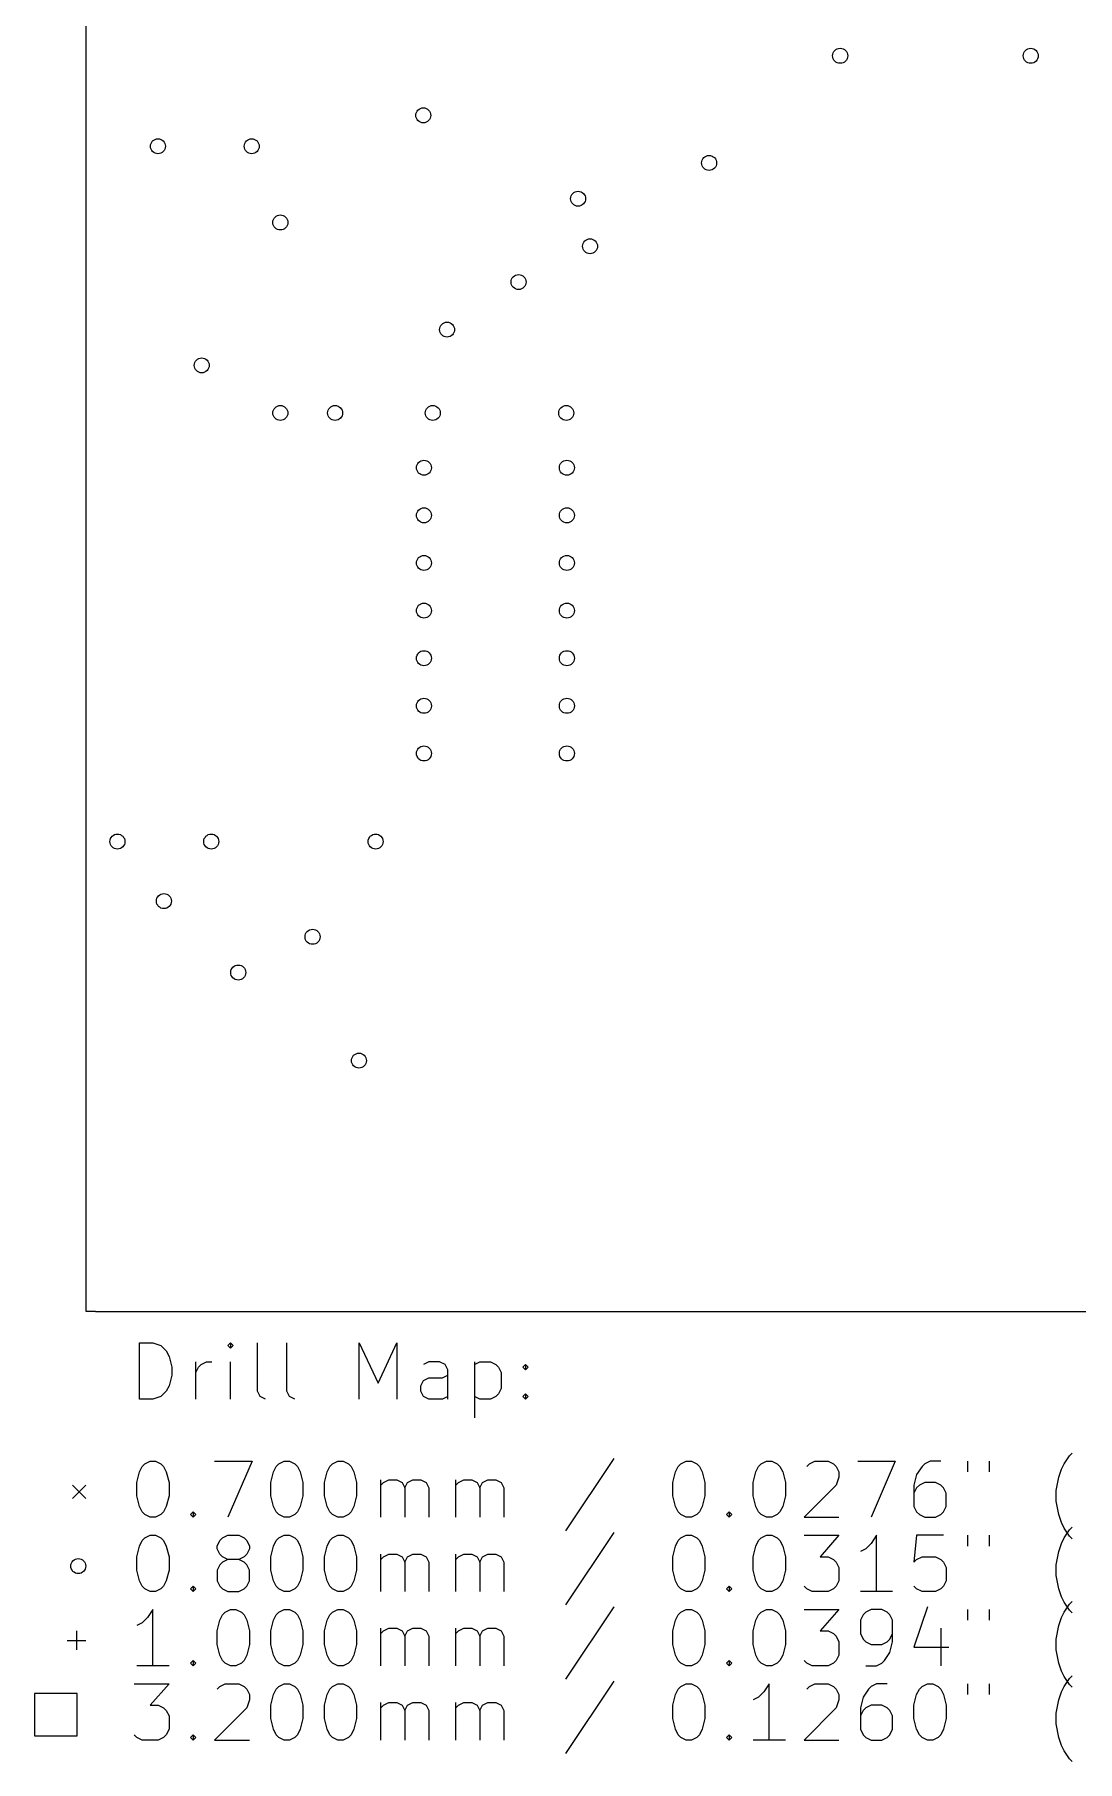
# Model space of a CAD drawing. Extents: x 0.66 to 9.43, y -8.03 to -0.79.
# Drawn here: x 0.659 to 2.848, y -8.032 to -4.405 of the extents above; entities that cross this region are included whole.
import ezdxf

# ---------------------------------------------------------------- set-up
doc = ezdxf.new("R2010")
doc.units = 0
doc.header["$MEASUREMENT"] = 0
doc.layers.add('BLACK', color=7, linetype='CONTINUOUS')

msp = doc.modelspace()

# ---------------------------------------------------------------- linework, layer by layer
at = {"layer": 'BLACK', "linetype": 'CONTINUOUS'}
for p, q in [((0.767717, -7.08661), (0.767717, -0.787402)), ((0.787402, -7.08661), (0.767717, -7.08661)), ((0.787402, -7.08661), (3.4252, -7.08661)), ((0.879499, -7.27095), (0.879499, -7.15284)), ((0.879499, -7.15284), (0.907621, -7.15284)), ((0.907621, -7.15284), (0.924494, -7.15846)), ((0.924494, -7.15846), (0.935742, -7.16971)), ((0.935742, -7.16971), (0.941367, -7.18096)), ((1.07073, -7.15284), (1.0651, -7.15846)), ((1.0651, -7.15846), (1.07073, -7.16409)), ((1.07635, -7.15846), (1.07073, -7.15284)), ((1.07073, -7.15284), (1.07073, -7.16409)), ((1.07073, -7.16409), (1.07635, -7.15846)), ((1.12697, -7.25408), (1.12697, -7.15284)), ((1.18884, -7.25408), (1.18884, -7.15284)), ((1.34069, -7.27095), (1.34069, -7.15284)), ((1.34069, -7.15284), (1.38006, -7.2372)), ((1.38006, -7.2372), (1.41943, -7.15284)), ((1.41943, -7.15284), (1.41943, -7.27095)), ((0.941367, -7.18096), (0.946991, -7.20346)), ((0.946991, -7.20346), (0.946991, -7.22033)), ((0.99761, -7.27095), (0.99761, -7.19221)), ((0.99761, -7.21471), (1.00323, -7.20346)), ((1.00323, -7.20346), (1.00886, -7.19783)), ((1.00886, -7.19783), (1.02011, -7.19221)), ((1.02011, -7.19221), (1.03136, -7.19221)), ((1.07073, -7.27095), (1.07073, -7.19221)), ((1.48692, -7.19221), (1.47567, -7.19783)), ((1.50942, -7.19221), (1.48692, -7.19221)), ((1.52067, -7.19783), (1.50942, -7.19221)), ((1.52629, -7.20908), (1.52067, -7.19783)), ((1.52629, -7.27095), (1.52629, -7.20908)), ((1.58254, -7.19221), (1.58254, -7.31032)), ((1.58254, -7.19783), (1.59379, -7.19221)), ((1.59379, -7.19221), (1.61628, -7.19221)), ((1.61628, -7.19221), (1.62753, -7.19783)), ((1.62753, -7.19783), (1.63316, -7.20346)), ((1.63316, -7.20346), (1.63878, -7.21471)), ((1.63878, -7.21471), (1.63878, -7.24845)), ((1.68377, -7.20346), (1.6894, -7.19783)), ((1.6894, -7.20908), (1.68377, -7.20346)), ((1.6894, -7.19783), (1.69502, -7.20346)), ((1.6894, -7.19783), (1.6894, -7.20908)), ((1.69502, -7.20346), (1.6894, -7.20908)), ((0.941367, -7.24283), (0.935742, -7.25408)), ((0.946991, -7.22033), (0.941367, -7.24283)), ((1.47005, -7.24283), (1.47567, -7.23158)), ((1.47005, -7.25408), (1.47005, -7.24283)), ((1.47567, -7.23158), (1.48692, -7.22596)), ((1.48692, -7.22596), (1.51504, -7.22596)), ((1.51504, -7.22596), (1.52629, -7.22033)), ((1.63878, -7.24845), (1.63316, -7.2597)), ((0.907621, -7.27095), (0.879499, -7.27095)), ((0.924494, -7.26533), (0.907621, -7.27095)), ((0.935742, -7.25408), (0.924494, -7.26533)), ((1.13259, -7.26533), (1.12697, -7.25408)), ((1.14384, -7.27095), (1.13259, -7.26533)), ((1.19446, -7.26533), (1.18884, -7.25408)), ((1.20571, -7.27095), (1.19446, -7.26533)), ((1.47567, -7.26533), (1.47005, -7.25408)), ((1.48692, -7.27095), (1.47567, -7.26533)), ((1.51504, -7.27095), (1.48692, -7.27095)), ((1.52629, -7.26533), (1.51504, -7.27095)), ((1.59379, -7.27095), (1.58254, -7.26533)), ((1.61628, -7.27095), (1.59379, -7.27095)), ((1.62753, -7.26533), (1.61628, -7.27095)), ((1.63316, -7.2597), (1.62753, -7.26533)), ((1.68377, -7.26533), (1.6894, -7.2597)), ((1.6894, -7.27095), (1.68377, -7.26533)), ((1.6894, -7.2597), (1.69502, -7.26533)), ((1.6894, -7.2597), (1.6894, -7.27095)), ((1.69502, -7.26533), (1.6894, -7.27095)), ((1.875, -7.39525), (1.77376, -7.5471)), ((2.81988, -7.4065), (2.83113, -7.38962)), ((2.83113, -7.38962), (2.83675, -7.384)), ((0.873875, -7.44587), (0.879499, -7.42337)), ((0.879499, -7.42337), (0.885124, -7.41212)), ((0.885124, -7.41212), (0.890748, -7.4065)), ((0.890748, -7.4065), (0.901997, -7.40087)), ((0.901997, -7.40087), (0.913245, -7.40087)), ((0.913245, -7.40087), (0.924494, -7.4065)), ((0.924494, -7.4065), (0.930118, -7.41212)), ((0.930118, -7.41212), (0.935742, -7.42337)), ((0.935742, -7.42337), (0.941367, -7.44587)), ((1.03698, -7.40087), (1.11572, -7.40087)), ((1.11572, -7.40087), (1.0651, -7.51898)), ((1.15509, -7.44587), (1.16071, -7.42337)), ((1.16071, -7.42337), (1.16634, -7.41212)), ((1.16634, -7.41212), (1.17196, -7.4065)), ((1.17196, -7.4065), (1.18321, -7.40087)), ((1.18321, -7.40087), (1.19446, -7.40087)), ((1.19446, -7.40087), (1.20571, -7.4065)), ((1.20571, -7.4065), (1.21133, -7.41212)), ((1.21133, -7.41212), (1.21696, -7.42337)), ((1.21696, -7.42337), (1.22258, -7.44587)), ((1.26758, -7.44587), (1.2732, -7.42337)), ((1.2732, -7.42337), (1.27882, -7.41212)), ((1.27882, -7.41212), (1.28445, -7.4065)), ((1.28445, -7.4065), (1.2957, -7.40087)), ((1.2957, -7.40087), (1.30695, -7.40087)), ((1.30695, -7.40087), (1.31819, -7.4065)), ((1.31819, -7.4065), (1.32382, -7.41212)), ((1.32382, -7.41212), (1.32944, -7.42337)), ((1.32944, -7.42337), (1.33507, -7.44587)), ((1.99873, -7.44587), (2.00436, -7.42337)), ((2.00436, -7.42337), (2.00998, -7.41212)), ((2.00998, -7.41212), (2.01561, -7.4065)), ((2.01561, -7.4065), (2.02686, -7.40087)), ((2.02686, -7.40087), (2.0381, -7.40087)), ((2.0381, -7.40087), (2.04935, -7.4065)), ((2.04935, -7.4065), (2.05498, -7.41212)), ((2.05498, -7.41212), (2.0606, -7.42337)), ((2.0606, -7.42337), (2.06623, -7.44587)), ((2.16746, -7.44587), (2.17309, -7.42337)), ((2.17309, -7.42337), (2.17871, -7.41212)), ((2.17871, -7.41212), (2.18434, -7.4065)), ((2.18434, -7.4065), (2.19558, -7.40087)), ((2.19558, -7.40087), (2.20683, -7.40087)), ((2.20683, -7.40087), (2.21808, -7.4065)), ((2.21808, -7.4065), (2.22371, -7.41212)), ((2.22371, -7.41212), (2.22933, -7.42337)), ((2.22933, -7.42337), (2.23495, -7.44587)), ((2.27995, -7.41212), (2.28557, -7.4065)), ((2.28557, -7.4065), (2.29682, -7.40087)), ((2.29682, -7.40087), (2.32494, -7.40087)), ((2.32494, -7.40087), (2.33619, -7.4065)), ((2.33619, -7.4065), (2.34182, -7.41212)), ((2.34182, -7.41212), (2.34744, -7.42337)), ((2.34744, -7.42337), (2.34744, -7.43462)), ((2.38681, -7.40087), (2.46555, -7.40087)), ((2.46555, -7.40087), (2.41493, -7.51898)), ((2.51055, -7.42899), (2.50492, -7.45149)), ((2.52179, -7.41212), (2.51055, -7.42899)), ((2.52742, -7.4065), (2.52179, -7.41212)), ((2.53867, -7.40087), (2.52742, -7.4065)), ((2.56116, -7.40087), (2.53867, -7.40087)), ((2.61741, -7.40087), (2.61741, -7.42337)), ((2.6624, -7.40087), (2.6624, -7.42337)), ((2.80863, -7.43462), (2.81426, -7.41774)), ((2.81426, -7.41774), (2.81988, -7.4065)), ((0.739173, -7.45177), (0.766732, -7.47933)), ((0.766732, -7.45177), (0.739173, -7.47933)), ((0.873875, -7.47399), (0.873875, -7.44587)), ((0.941367, -7.44587), (0.941367, -7.47399)), ((1.15509, -7.47399), (1.15509, -7.44587)), ((1.22258, -7.44587), (1.22258, -7.47399)), ((1.26758, -7.47399), (1.26758, -7.44587)), ((1.33507, -7.44587), (1.33507, -7.47399)), ((1.38569, -7.51898), (1.38569, -7.44024)), ((1.38569, -7.45149), (1.39131, -7.44587)), ((1.39131, -7.44587), (1.40256, -7.44024)), ((1.40256, -7.44024), (1.41943, -7.44024)), ((1.41943, -7.44024), (1.43068, -7.44587)), ((1.43068, -7.44587), (1.4363, -7.45711)), ((1.4363, -7.45711), (1.44193, -7.44587)), ((1.4363, -7.45711), (1.4363, -7.51898)), ((1.44193, -7.44587), (1.45318, -7.44024)), ((1.45318, -7.44024), (1.47005, -7.44024)), ((1.47005, -7.44024), (1.4813, -7.44587)), ((1.4813, -7.44587), (1.48692, -7.45711)), ((1.48692, -7.45711), (1.48692, -7.51898)), ((1.54317, -7.51898), (1.54317, -7.44024)), ((1.54317, -7.45149), (1.54879, -7.44587)), ((1.54879, -7.44587), (1.56004, -7.44024)), ((1.56004, -7.44024), (1.57691, -7.44024)), ((1.57691, -7.44024), (1.58816, -7.44587)), ((1.58816, -7.44587), (1.59379, -7.45711)), ((1.59379, -7.45711), (1.59941, -7.44587)), ((1.59379, -7.45711), (1.59379, -7.51898)), ((1.59941, -7.44587), (1.61066, -7.44024)), ((1.61066, -7.44024), (1.62753, -7.44024)), ((1.62753, -7.44024), (1.63878, -7.44587)), ((1.63878, -7.44587), (1.6444, -7.45711)), ((1.6444, -7.45711), (1.6444, -7.51898)), ((1.99873, -7.47399), (1.99873, -7.44587)), ((2.06623, -7.44587), (2.06623, -7.47399)), ((2.16746, -7.47399), (2.16746, -7.44587)), ((2.23495, -7.44587), (2.23495, -7.47399)), ((2.34182, -7.45149), (2.27433, -7.51898)), ((2.34744, -7.43462), (2.34182, -7.45149)), ((2.50492, -7.45149), (2.50492, -7.49648)), ((2.51055, -7.45711), (2.50492, -7.46836)), ((2.51617, -7.45149), (2.51055, -7.45711)), ((2.52742, -7.44587), (2.51617, -7.45149)), ((2.54992, -7.44587), (2.52742, -7.44587)), ((2.56116, -7.45149), (2.54992, -7.44587)), ((2.56679, -7.45711), (2.56116, -7.45149)), ((2.57241, -7.46836), (2.56679, -7.45711)), ((2.57241, -7.49648), (2.57241, -7.46836)), ((2.80301, -7.46274), (2.80863, -7.43462)), ((2.80301, -7.48524), (2.80301, -7.46274)), ((0.879499, -7.49648), (0.873875, -7.47399)), ((0.885124, -7.50773), (0.879499, -7.49648)), ((0.935742, -7.49648), (0.930118, -7.50773)), ((0.941367, -7.47399), (0.935742, -7.49648)), ((1.16071, -7.49648), (1.15509, -7.47399)), ((1.16634, -7.50773), (1.16071, -7.49648)), ((1.21696, -7.49648), (1.21133, -7.50773)), ((1.22258, -7.47399), (1.21696, -7.49648)), ((1.2732, -7.49648), (1.26758, -7.47399)), ((1.27882, -7.50773), (1.2732, -7.49648)), ((1.32944, -7.49648), (1.32382, -7.50773)), ((1.33507, -7.47399), (1.32944, -7.49648)), ((2.00436, -7.49648), (1.99873, -7.47399)), ((2.00998, -7.50773), (2.00436, -7.49648)), ((2.0606, -7.49648), (2.05498, -7.50773)), ((2.06623, -7.47399), (2.0606, -7.49648)), ((2.17309, -7.49648), (2.16746, -7.47399)), ((2.17871, -7.50773), (2.17309, -7.49648)), ((2.22933, -7.49648), (2.22371, -7.50773)), ((2.23495, -7.47399), (2.22933, -7.49648)), ((2.50492, -7.49648), (2.51055, -7.50773)), ((2.56679, -7.50773), (2.57241, -7.49648)), ((2.80863, -7.51336), (2.80301, -7.48524)), ((0.890748, -7.51336), (0.885124, -7.50773)), ((0.901997, -7.51898), (0.890748, -7.51336)), ((0.913245, -7.51898), (0.901997, -7.51898)), ((0.924494, -7.51336), (0.913245, -7.51898)), ((0.930118, -7.50773), (0.924494, -7.51336)), ((0.986361, -7.51336), (0.991985, -7.50773)), ((0.991985, -7.51898), (0.986361, -7.51336)), ((0.991985, -7.50773), (0.99761, -7.51336)), ((0.991985, -7.50773), (0.991985, -7.51898)), ((0.99761, -7.51336), (0.991985, -7.51898)), ((1.17196, -7.51336), (1.16634, -7.50773)), ((1.18321, -7.51898), (1.17196, -7.51336)), ((1.19446, -7.51898), (1.18321, -7.51898)), ((1.20571, -7.51336), (1.19446, -7.51898)), ((1.21133, -7.50773), (1.20571, -7.51336)), ((1.28445, -7.51336), (1.27882, -7.50773)), ((1.2957, -7.51898), (1.28445, -7.51336)), ((1.30695, -7.51898), (1.2957, -7.51898)), ((1.31819, -7.51336), (1.30695, -7.51898)), ((1.32382, -7.50773), (1.31819, -7.51336)), ((2.01561, -7.51336), (2.00998, -7.50773)), ((2.02686, -7.51898), (2.01561, -7.51336)), ((2.0381, -7.51898), (2.02686, -7.51898)), ((2.04935, -7.51336), (2.0381, -7.51898)), ((2.05498, -7.50773), (2.04935, -7.51336)), ((2.11122, -7.51336), (2.11684, -7.50773)), ((2.11684, -7.51898), (2.11122, -7.51336)), ((2.11684, -7.50773), (2.12247, -7.51336)), ((2.11684, -7.50773), (2.11684, -7.51898)), ((2.12247, -7.51336), (2.11684, -7.51898)), ((2.18434, -7.51336), (2.17871, -7.50773)), ((2.19558, -7.51898), (2.18434, -7.51336)), ((2.20683, -7.51898), (2.19558, -7.51898)), ((2.21808, -7.51336), (2.20683, -7.51898)), ((2.22371, -7.50773), (2.21808, -7.51336)), ((2.27433, -7.51898), (2.34744, -7.51898)), ((2.51055, -7.50773), (2.51617, -7.51336)), ((2.51617, -7.51336), (2.52742, -7.51898)), ((2.52742, -7.51898), (2.54992, -7.51898)), ((2.54992, -7.51898), (2.56116, -7.51336)), ((2.56116, -7.51336), (2.56679, -7.50773)), ((2.81426, -7.53023), (2.80863, -7.51336)), ((2.81988, -7.54148), (2.81426, -7.53023)), ((2.83113, -7.55835), (2.81988, -7.54148)), ((2.83113, -7.54553), (2.83675, -7.5399)), ((0.879499, -7.57927), (0.885124, -7.56803)), ((0.885124, -7.56803), (0.890748, -7.5624)), ((0.890748, -7.5624), (0.901997, -7.55678)), ((0.901997, -7.55678), (0.913245, -7.55678)), ((0.913245, -7.55678), (0.924494, -7.5624)), ((0.924494, -7.5624), (0.930118, -7.56803)), ((0.930118, -7.56803), (0.935742, -7.57927)), ((1.0426, -7.57927), (1.04823, -7.56803)), ((1.04823, -7.56803), (1.05385, -7.5624)), ((1.05385, -7.5624), (1.0651, -7.55678)), ((1.0651, -7.55678), (1.0876, -7.55678)), ((1.0876, -7.55678), (1.09885, -7.5624)), ((1.09885, -7.5624), (1.10447, -7.56803)), ((1.10447, -7.56803), (1.1101, -7.57927)), ((1.16071, -7.57927), (1.16634, -7.56803)), ((1.16634, -7.56803), (1.17196, -7.5624)), ((1.17196, -7.5624), (1.18321, -7.55678)), ((1.18321, -7.55678), (1.19446, -7.55678)), ((1.19446, -7.55678), (1.20571, -7.5624)), ((1.20571, -7.5624), (1.21133, -7.56803)), ((1.21133, -7.56803), (1.21696, -7.57927)), ((1.2732, -7.57927), (1.27882, -7.56803)), ((1.27882, -7.56803), (1.28445, -7.5624)), ((1.28445, -7.5624), (1.2957, -7.55678)), ((1.2957, -7.55678), (1.30695, -7.55678)), ((1.30695, -7.55678), (1.31819, -7.5624)), ((1.31819, -7.5624), (1.32382, -7.56803)), ((1.32382, -7.56803), (1.32944, -7.57927)), ((1.875, -7.55115), (1.77376, -7.70301)), ((2.00436, -7.57927), (2.00998, -7.56803)), ((2.00998, -7.56803), (2.01561, -7.5624)), ((2.01561, -7.5624), (2.02686, -7.55678)), ((2.02686, -7.55678), (2.0381, -7.55678)), ((2.0381, -7.55678), (2.04935, -7.5624)), ((2.04935, -7.5624), (2.05498, -7.56803)), ((2.05498, -7.56803), (2.0606, -7.57927)), ((2.17309, -7.57927), (2.17871, -7.56803)), ((2.17871, -7.56803), (2.18434, -7.5624)), ((2.18434, -7.5624), (2.19558, -7.55678)), ((2.19558, -7.55678), (2.20683, -7.55678)), ((2.20683, -7.55678), (2.21808, -7.5624)), ((2.21808, -7.5624), (2.22371, -7.56803)), ((2.22371, -7.56803), (2.22933, -7.57927)), ((2.27433, -7.55678), (2.34744, -7.55678)), ((2.34744, -7.55678), (2.30807, -7.60177)), ((2.41493, -7.57365), (2.40368, -7.5849)), ((2.42618, -7.55678), (2.41493, -7.57365)), ((2.42618, -7.67489), (2.42618, -7.55678)), ((2.51055, -7.55678), (2.50492, -7.61302)), ((2.56679, -7.55678), (2.51055, -7.55678)), ((2.61741, -7.55678), (2.61741, -7.57927)), ((2.6624, -7.55678), (2.6624, -7.57927)), ((2.80863, -7.59052), (2.81426, -7.57365)), ((2.81426, -7.57365), (2.81988, -7.5624)), ((2.81988, -7.5624), (2.83113, -7.54553)), ((2.83675, -7.56398), (2.83113, -7.55835)), ((0.873875, -7.60177), (0.879499, -7.57927)), ((0.873875, -7.62989), (0.873875, -7.60177)), ((0.935742, -7.57927), (0.941367, -7.60177)), ((0.941367, -7.60177), (0.941367, -7.62989)), ((1.0426, -7.5849), (1.0426, -7.57927)), ((1.04823, -7.59615), (1.0426, -7.5849)), ((1.05385, -7.60177), (1.04823, -7.59615)), ((1.05385, -7.61302), (1.04823, -7.61864)), ((1.0651, -7.6074), (1.05385, -7.60177)), ((1.0651, -7.6074), (1.05385, -7.61302)), ((1.0876, -7.6074), (1.0651, -7.6074)), ((1.09885, -7.60177), (1.0876, -7.6074)), ((1.09885, -7.61302), (1.0876, -7.6074)), ((1.10447, -7.59615), (1.09885, -7.60177)), ((1.10447, -7.61864), (1.09885, -7.61302)), ((1.1101, -7.5849), (1.10447, -7.59615)), ((1.1101, -7.57927), (1.1101, -7.5849)), ((1.15509, -7.60177), (1.16071, -7.57927)), ((1.15509, -7.62989), (1.15509, -7.60177)), ((1.21696, -7.57927), (1.22258, -7.60177)), ((1.22258, -7.60177), (1.22258, -7.62989)), ((1.26758, -7.60177), (1.2732, -7.57927)), ((1.26758, -7.62989), (1.26758, -7.60177)), ((1.32944, -7.57927), (1.33507, -7.60177)), ((1.33507, -7.60177), (1.33507, -7.62989)), ((1.38569, -7.67489), (1.38569, -7.59615)), ((1.38569, -7.6074), (1.39131, -7.60177)), ((1.39131, -7.60177), (1.40256, -7.59615)), ((1.40256, -7.59615), (1.41943, -7.59615)), ((1.41943, -7.59615), (1.43068, -7.60177)), ((1.43068, -7.60177), (1.4363, -7.61302)), ((1.4363, -7.61302), (1.44193, -7.60177)), ((1.4363, -7.61302), (1.4363, -7.67489)), ((1.44193, -7.60177), (1.45318, -7.59615)), ((1.45318, -7.59615), (1.47005, -7.59615)), ((1.47005, -7.59615), (1.4813, -7.60177)), ((1.4813, -7.60177), (1.48692, -7.61302)), ((1.48692, -7.61302), (1.48692, -7.67489)), ((1.54317, -7.67489), (1.54317, -7.59615)), ((1.54317, -7.6074), (1.54879, -7.60177)), ((1.54879, -7.60177), (1.56004, -7.59615)), ((1.56004, -7.59615), (1.57691, -7.59615)), ((1.57691, -7.59615), (1.58816, -7.60177)), ((1.58816, -7.60177), (1.59379, -7.61302)), ((1.59379, -7.61302), (1.59941, -7.60177)), ((1.59379, -7.61302), (1.59379, -7.67489)), ((1.59941, -7.60177), (1.61066, -7.59615)), ((1.61066, -7.59615), (1.62753, -7.59615)), ((1.62753, -7.59615), (1.63878, -7.60177)), ((1.63878, -7.60177), (1.6444, -7.61302)), ((1.6444, -7.61302), (1.6444, -7.67489)), ((1.99873, -7.60177), (2.00436, -7.57927)), ((1.99873, -7.62989), (1.99873, -7.60177)), ((2.0606, -7.57927), (2.06623, -7.60177)), ((2.06623, -7.60177), (2.06623, -7.62989)), ((2.16746, -7.60177), (2.17309, -7.57927)), ((2.16746, -7.62989), (2.16746, -7.60177)), ((2.22933, -7.57927), (2.23495, -7.60177)), ((2.23495, -7.60177), (2.23495, -7.62989)), ((2.30807, -7.60177), (2.32494, -7.60177)), ((2.32494, -7.60177), (2.33619, -7.6074)), ((2.33619, -7.6074), (2.34182, -7.61302)), ((2.34182, -7.61302), (2.34744, -7.62427)), ((2.40368, -7.5849), (2.39244, -7.59052)), ((2.50492, -7.61302), (2.51055, -7.6074)), ((2.51055, -7.6074), (2.52179, -7.60177)), ((2.52179, -7.60177), (2.54992, -7.60177)), ((2.54992, -7.60177), (2.56116, -7.6074)), ((2.56116, -7.6074), (2.56679, -7.61302)), ((2.56679, -7.61302), (2.57241, -7.62427)), ((2.80301, -7.61864), (2.80863, -7.59052)), ((0.879499, -7.65239), (0.873875, -7.62989)), ((0.941367, -7.62989), (0.935742, -7.65239)), ((1.04823, -7.61864), (1.0426, -7.62989)), ((1.0426, -7.62989), (1.0426, -7.65239)), ((1.1101, -7.62989), (1.10447, -7.61864)), ((1.1101, -7.65239), (1.1101, -7.62989)), ((1.16071, -7.65239), (1.15509, -7.62989)), ((1.22258, -7.62989), (1.21696, -7.65239)), ((1.2732, -7.65239), (1.26758, -7.62989)), ((1.33507, -7.62989), (1.32944, -7.65239)), ((2.00436, -7.65239), (1.99873, -7.62989)), ((2.06623, -7.62989), (2.0606, -7.65239)), ((2.17309, -7.65239), (2.16746, -7.62989)), ((2.23495, -7.62989), (2.22933, -7.65239)), ((2.34744, -7.62427), (2.34744, -7.65239)), ((2.57241, -7.62427), (2.57241, -7.65239)), ((2.80301, -7.64114), (2.80301, -7.61864)), ((2.80863, -7.66926), (2.80301, -7.64114)), ((0.885124, -7.66364), (0.879499, -7.65239)), ((0.890748, -7.66926), (0.885124, -7.66364)), ((0.901997, -7.67489), (0.890748, -7.66926)), ((0.913245, -7.67489), (0.901997, -7.67489)), ((0.924494, -7.66926), (0.913245, -7.67489)), ((0.930118, -7.66364), (0.924494, -7.66926)), ((0.935742, -7.65239), (0.930118, -7.66364)), ((0.986361, -7.66926), (0.991985, -7.66364)), ((0.991985, -7.67489), (0.986361, -7.66926)), ((0.991985, -7.66364), (0.99761, -7.66926)), ((0.991985, -7.66364), (0.991985, -7.67489)), ((0.99761, -7.66926), (0.991985, -7.67489)), ((1.0426, -7.65239), (1.04823, -7.66364)), ((1.04823, -7.66364), (1.05385, -7.66926)), ((1.05385, -7.66926), (1.0651, -7.67489)), ((1.0651, -7.67489), (1.0876, -7.67489)), ((1.0876, -7.67489), (1.09885, -7.66926)), ((1.09885, -7.66926), (1.10447, -7.66364)), ((1.10447, -7.66364), (1.1101, -7.65239)), ((1.16634, -7.66364), (1.16071, -7.65239)), ((1.17196, -7.66926), (1.16634, -7.66364)), ((1.18321, -7.67489), (1.17196, -7.66926)), ((1.19446, -7.67489), (1.18321, -7.67489)), ((1.20571, -7.66926), (1.19446, -7.67489)), ((1.21133, -7.66364), (1.20571, -7.66926)), ((1.21696, -7.65239), (1.21133, -7.66364)), ((1.27882, -7.66364), (1.2732, -7.65239)), ((1.28445, -7.66926), (1.27882, -7.66364)), ((1.2957, -7.67489), (1.28445, -7.66926)), ((1.30695, -7.67489), (1.2957, -7.67489)), ((1.31819, -7.66926), (1.30695, -7.67489)), ((1.32382, -7.66364), (1.31819, -7.66926)), ((1.32944, -7.65239), (1.32382, -7.66364)), ((2.00998, -7.66364), (2.00436, -7.65239)), ((2.01561, -7.66926), (2.00998, -7.66364)), ((2.02686, -7.67489), (2.01561, -7.66926)), ((2.0381, -7.67489), (2.02686, -7.67489)), ((2.04935, -7.66926), (2.0381, -7.67489)), ((2.05498, -7.66364), (2.04935, -7.66926)), ((2.0606, -7.65239), (2.05498, -7.66364)), ((2.11122, -7.66926), (2.11684, -7.66364)), ((2.11684, -7.67489), (2.11122, -7.66926)), ((2.11684, -7.66364), (2.12247, -7.66926)), ((2.11684, -7.66364), (2.11684, -7.67489)), ((2.12247, -7.66926), (2.11684, -7.67489)), ((2.17871, -7.66364), (2.17309, -7.65239)), ((2.18434, -7.66926), (2.17871, -7.66364)), ((2.19558, -7.67489), (2.18434, -7.66926)), ((2.20683, -7.67489), (2.19558, -7.67489)), ((2.21808, -7.66926), (2.20683, -7.67489)), ((2.22371, -7.66364), (2.21808, -7.66926)), ((2.22933, -7.65239), (2.22371, -7.66364)), ((2.27995, -7.66926), (2.27433, -7.66364)), ((2.2912, -7.67489), (2.27995, -7.66926)), ((2.32494, -7.67489), (2.2912, -7.67489)), ((2.33619, -7.66926), (2.32494, -7.67489)), ((2.34182, -7.66364), (2.33619, -7.66926)), ((2.34744, -7.65239), (2.34182, -7.66364)), ((2.45993, -7.67489), (2.39244, -7.67489)), ((2.51055, -7.66926), (2.50492, -7.66364)), ((2.52179, -7.67489), (2.51055, -7.66926)), ((2.54992, -7.67489), (2.52179, -7.67489)), ((2.56116, -7.66926), (2.54992, -7.67489)), ((2.56679, -7.66364), (2.56116, -7.66926)), ((2.57241, -7.65239), (2.56679, -7.66364)), ((2.81426, -7.68614), (2.80863, -7.66926)), ((2.81988, -7.69738), (2.81426, -7.68614)), ((0.907621, -7.71268), (0.896372, -7.72956)), ((0.907621, -7.83079), (0.907621, -7.71268)), ((1.04823, -7.73518), (1.05385, -7.72393)), ((1.05385, -7.72393), (1.05948, -7.71831)), ((1.05948, -7.71831), (1.07073, -7.71268)), ((1.07073, -7.71268), (1.08197, -7.71268)), ((1.08197, -7.71268), (1.09322, -7.71831)), ((1.09322, -7.71831), (1.09885, -7.72393)), ((1.09885, -7.72393), (1.10447, -7.73518)), ((1.16071, -7.73518), (1.16634, -7.72393)), ((1.16634, -7.72393), (1.17196, -7.71831)), ((1.17196, -7.71831), (1.18321, -7.71268)), ((1.18321, -7.71268), (1.19446, -7.71268)), ((1.19446, -7.71268), (1.20571, -7.71831)), ((1.20571, -7.71831), (1.21133, -7.72393)), ((1.21133, -7.72393), (1.21696, -7.73518)), ((1.2732, -7.73518), (1.27882, -7.72393)), ((1.27882, -7.72393), (1.28445, -7.71831)), ((1.28445, -7.71831), (1.2957, -7.71268)), ((1.2957, -7.71268), (1.30695, -7.71268)), ((1.30695, -7.71268), (1.31819, -7.71831)), ((1.31819, -7.71831), (1.32382, -7.72393)), ((1.32382, -7.72393), (1.32944, -7.73518)), ((1.875, -7.70706), (1.77376, -7.85891)), ((2.00436, -7.73518), (2.00998, -7.72393)), ((2.00998, -7.72393), (2.01561, -7.71831)), ((2.01561, -7.71831), (2.02686, -7.71268)), ((2.02686, -7.71268), (2.0381, -7.71268)), ((2.0381, -7.71268), (2.04935, -7.71831)), ((2.04935, -7.71831), (2.05498, -7.72393)), ((2.05498, -7.72393), (2.0606, -7.73518)), ((2.17309, -7.73518), (2.17871, -7.72393)), ((2.17871, -7.72393), (2.18434, -7.71831)), ((2.18434, -7.71831), (2.19558, -7.71268)), ((2.19558, -7.71268), (2.20683, -7.71268)), ((2.20683, -7.71268), (2.21808, -7.71831)), ((2.21808, -7.71831), (2.22371, -7.72393)), ((2.22371, -7.72393), (2.22933, -7.73518)), ((2.27433, -7.71268), (2.34744, -7.71268)), ((2.34744, -7.71268), (2.30807, -7.75768)), ((2.39806, -7.72393), (2.39244, -7.73518)), ((2.40368, -7.71831), (2.39806, -7.72393)), ((2.41493, -7.71268), (2.40368, -7.71831)), ((2.43743, -7.71268), (2.41493, -7.71268)), ((2.44868, -7.71831), (2.43743, -7.71268)), ((2.4543, -7.72393), (2.44868, -7.71831)), ((2.45993, -7.73518), (2.4543, -7.72393)), ((2.53304, -7.70706), (2.50492, -7.79142)), ((2.61741, -7.71268), (2.61741, -7.73518)), ((2.6624, -7.71268), (2.6624, -7.73518)), ((2.81426, -7.72956), (2.81988, -7.71831)), ((2.83113, -7.71426), (2.81988, -7.69738)), ((2.81988, -7.71831), (2.83113, -7.70143)), ((2.83113, -7.70143), (2.83675, -7.69581)), ((2.83675, -7.71988), (2.83113, -7.71426)), ((0.747047, -7.75768), (0.747047, -7.79705)), ((0.885124, -7.7408), (0.873875, -7.74643)), ((0.896372, -7.72956), (0.885124, -7.7408)), ((1.0426, -7.75768), (1.04823, -7.73518)), ((1.0426, -7.7858), (1.0426, -7.75768)), ((1.10447, -7.73518), (1.1101, -7.75768)), ((1.1101, -7.75768), (1.1101, -7.7858)), ((1.15509, -7.75768), (1.16071, -7.73518)), ((1.15509, -7.7858), (1.15509, -7.75768)), ((1.21696, -7.73518), (1.22258, -7.75768)), ((1.22258, -7.75768), (1.22258, -7.7858)), ((1.26758, -7.75768), (1.2732, -7.73518)), ((1.26758, -7.7858), (1.26758, -7.75768)), ((1.32944, -7.73518), (1.33507, -7.75768)), ((1.33507, -7.75768), (1.33507, -7.7858)), ((1.38569, -7.83079), (1.38569, -7.75205)), ((1.38569, -7.7633), (1.39131, -7.75768)), ((1.39131, -7.75768), (1.40256, -7.75205)), ((1.40256, -7.75205), (1.41943, -7.75205)), ((1.41943, -7.75205), (1.43068, -7.75768)), ((1.43068, -7.75768), (1.4363, -7.76893)), ((1.4363, -7.76893), (1.44193, -7.75768)), ((1.44193, -7.75768), (1.45318, -7.75205)), ((1.45318, -7.75205), (1.47005, -7.75205)), ((1.47005, -7.75205), (1.4813, -7.75768)), ((1.4813, -7.75768), (1.48692, -7.76893)), ((1.54317, -7.83079), (1.54317, -7.75205)), ((1.54317, -7.7633), (1.54879, -7.75768)), ((1.54879, -7.75768), (1.56004, -7.75205)), ((1.56004, -7.75205), (1.57691, -7.75205)), ((1.57691, -7.75205), (1.58816, -7.75768)), ((1.58816, -7.75768), (1.59379, -7.76893)), ((1.59379, -7.76893), (1.59941, -7.75768)), ((1.59941, -7.75768), (1.61066, -7.75205)), ((1.61066, -7.75205), (1.62753, -7.75205)), ((1.62753, -7.75205), (1.63878, -7.75768)), ((1.63878, -7.75768), (1.6444, -7.76893)), ((1.99873, -7.75768), (2.00436, -7.73518)), ((1.99873, -7.7858), (1.99873, -7.75768)), ((2.0606, -7.73518), (2.06623, -7.75768)), ((2.06623, -7.75768), (2.06623, -7.7858)), ((2.16746, -7.75768), (2.17309, -7.73518)), ((2.16746, -7.7858), (2.16746, -7.75768)), ((2.22933, -7.73518), (2.23495, -7.75768)), ((2.23495, -7.75768), (2.23495, -7.7858)), ((2.30807, -7.75768), (2.32494, -7.75768)), ((2.32494, -7.75768), (2.33619, -7.7633)), ((2.39244, -7.73518), (2.39244, -7.7633)), ((2.45993, -7.78017), (2.45993, -7.73518)), ((2.56116, -7.75205), (2.56116, -7.83079)), ((2.80301, -7.77455), (2.80863, -7.74643)), ((2.80863, -7.74643), (2.81426, -7.72956)), ((0.727362, -7.77736), (0.766732, -7.77736)), ((1.04823, -7.8083), (1.0426, -7.7858)), ((1.1101, -7.7858), (1.10447, -7.8083)), ((1.16071, -7.8083), (1.15509, -7.7858)), ((1.22258, -7.7858), (1.21696, -7.8083)), ((1.2732, -7.8083), (1.26758, -7.7858)), ((1.33507, -7.7858), (1.32944, -7.8083)), ((1.4363, -7.76893), (1.4363, -7.83079)), ((1.48692, -7.76893), (1.48692, -7.83079)), ((1.59379, -7.76893), (1.59379, -7.83079)), ((1.6444, -7.76893), (1.6444, -7.83079)), ((2.00436, -7.8083), (1.99873, -7.7858)), ((2.06623, -7.7858), (2.0606, -7.8083)), ((2.17309, -7.8083), (2.16746, -7.7858)), ((2.23495, -7.7858), (2.22933, -7.8083)), ((2.33619, -7.7633), (2.34182, -7.76893)), ((2.34182, -7.76893), (2.34744, -7.78017)), ((2.34744, -7.78017), (2.34744, -7.8083)), ((2.39244, -7.7633), (2.39806, -7.77455)), ((2.39806, -7.77455), (2.40368, -7.78017)), ((2.40368, -7.78017), (2.41493, -7.7858)), ((2.41493, -7.7858), (2.43743, -7.7858)), ((2.43743, -7.7858), (2.44868, -7.78017)), ((2.44868, -7.78017), (2.4543, -7.77455)), ((2.4543, -7.77455), (2.45993, -7.7633)), ((2.4543, -7.80267), (2.45993, -7.78017)), ((2.50492, -7.79142), (2.57804, -7.79142)), ((2.80301, -7.79705), (2.80301, -7.77455)), ((0.941367, -7.83079), (0.873875, -7.83079)), ((0.986361, -7.82517), (0.991985, -7.81954)), ((0.991985, -7.83079), (0.986361, -7.82517)), ((0.991985, -7.81954), (0.99761, -7.82517)), ((0.991985, -7.81954), (0.991985, -7.83079)), ((0.99761, -7.82517), (0.991985, -7.83079)), ((1.05385, -7.81954), (1.04823, -7.8083)), ((1.05948, -7.82517), (1.05385, -7.81954)), ((1.07073, -7.83079), (1.05948, -7.82517)), ((1.08197, -7.83079), (1.07073, -7.83079)), ((1.09322, -7.82517), (1.08197, -7.83079)), ((1.09885, -7.81954), (1.09322, -7.82517)), ((1.10447, -7.8083), (1.09885, -7.81954)), ((1.16634, -7.81954), (1.16071, -7.8083)), ((1.17196, -7.82517), (1.16634, -7.81954)), ((1.18321, -7.83079), (1.17196, -7.82517)), ((1.19446, -7.83079), (1.18321, -7.83079)), ((1.20571, -7.82517), (1.19446, -7.83079)), ((1.21133, -7.81954), (1.20571, -7.82517)), ((1.21696, -7.8083), (1.21133, -7.81954)), ((1.27882, -7.81954), (1.2732, -7.8083)), ((1.28445, -7.82517), (1.27882, -7.81954)), ((1.2957, -7.83079), (1.28445, -7.82517)), ((1.30695, -7.83079), (1.2957, -7.83079)), ((1.31819, -7.82517), (1.30695, -7.83079)), ((1.32382, -7.81954), (1.31819, -7.82517)), ((1.32944, -7.8083), (1.32382, -7.81954)), ((2.00998, -7.81954), (2.00436, -7.8083)), ((2.01561, -7.82517), (2.00998, -7.81954)), ((2.02686, -7.83079), (2.01561, -7.82517)), ((2.0381, -7.83079), (2.02686, -7.83079)), ((2.04935, -7.82517), (2.0381, -7.83079)), ((2.05498, -7.81954), (2.04935, -7.82517)), ((2.0606, -7.8083), (2.05498, -7.81954)), ((2.11122, -7.82517), (2.11684, -7.81954)), ((2.11684, -7.83079), (2.11122, -7.82517)), ((2.11684, -7.81954), (2.12247, -7.82517)), ((2.11684, -7.81954), (2.11684, -7.83079)), ((2.12247, -7.82517), (2.11684, -7.83079)), ((2.17871, -7.81954), (2.17309, -7.8083)), ((2.18434, -7.82517), (2.17871, -7.81954)), ((2.19558, -7.83079), (2.18434, -7.82517)), ((2.20683, -7.83079), (2.19558, -7.83079)), ((2.21808, -7.82517), (2.20683, -7.83079)), ((2.22371, -7.81954), (2.21808, -7.82517)), ((2.22933, -7.8083), (2.22371, -7.81954)), ((2.27995, -7.82517), (2.27433, -7.81954)), ((2.2912, -7.83079), (2.27995, -7.82517)), ((2.32494, -7.83079), (2.2912, -7.83079)), ((2.33619, -7.82517), (2.32494, -7.83079)), ((2.34182, -7.81954), (2.33619, -7.82517)), ((2.34744, -7.8083), (2.34182, -7.81954)), ((2.40368, -7.83079), (2.42618, -7.83079)), ((2.42618, -7.83079), (2.43743, -7.82517)), ((2.43743, -7.82517), (2.44305, -7.81954)), ((2.44305, -7.81954), (2.4543, -7.80267)), ((2.80863, -7.82517), (2.80301, -7.79705)), ((2.81426, -7.84204), (2.80863, -7.82517)), ((0.868251, -7.86859), (0.941367, -7.86859)), ((0.941367, -7.86859), (0.901997, -7.91358)), ((1.04823, -7.87421), (1.05948, -7.86859)), ((1.05948, -7.86859), (1.0876, -7.86859)), ((1.0876, -7.86859), (1.09885, -7.87421)), ((1.17196, -7.87421), (1.18321, -7.86859)), ((1.18321, -7.86859), (1.19446, -7.86859)), ((1.19446, -7.86859), (1.20571, -7.87421)), ((1.28445, -7.87421), (1.2957, -7.86859)), ((1.2957, -7.86859), (1.30695, -7.86859)), ((1.30695, -7.86859), (1.31819, -7.87421)), ((1.875, -7.86296), (1.77376, -8.01482)), ((2.01561, -7.87421), (2.02686, -7.86859)), ((2.02686, -7.86859), (2.0381, -7.86859)), ((2.0381, -7.86859), (2.04935, -7.87421)), ((2.20121, -7.86859), (2.18996, -7.88546)), ((2.20121, -7.9867), (2.20121, -7.86859)), ((2.28557, -7.87421), (2.29682, -7.86859)), ((2.29682, -7.86859), (2.32494, -7.86859)), ((2.32494, -7.86859), (2.33619, -7.87421)), ((2.42618, -7.86859), (2.41493, -7.87421)), ((2.44868, -7.86859), (2.42618, -7.86859)), ((2.52179, -7.87421), (2.53304, -7.86859)), ((2.53304, -7.86859), (2.54429, -7.86859)), ((2.54429, -7.86859), (2.55554, -7.87421)), ((2.61741, -7.86859), (2.61741, -7.89109)), ((2.6624, -7.86859), (2.6624, -7.89109)), ((2.81988, -7.85329), (2.81426, -7.84204)), ((2.83113, -7.87016), (2.81988, -7.85329)), ((2.81988, -7.87421), (2.83113, -7.85734)), ((2.83113, -7.85734), (2.83675, -7.85172)), ((0.748283, -7.88873), (0.659198, -7.88873)), ((0.659198, -7.88873), (0.659198, -7.97781)), ((0.748283, -7.97781), (0.748283, -7.88873)), ((1.0426, -7.87984), (1.04823, -7.87421)), ((1.09885, -7.87421), (1.10447, -7.87984)), ((1.10447, -7.87984), (1.1101, -7.89109)), ((1.1101, -7.90233), (1.10447, -7.91921)), ((1.1101, -7.89109), (1.1101, -7.90233)), ((1.15509, -7.91358), (1.16071, -7.89109)), ((1.16071, -7.89109), (1.16634, -7.87984)), ((1.16634, -7.87984), (1.17196, -7.87421)), ((1.20571, -7.87421), (1.21133, -7.87984)), ((1.21133, -7.87984), (1.21696, -7.89109)), ((1.21696, -7.89109), (1.22258, -7.91358)), ((1.26758, -7.91358), (1.2732, -7.89109)), ((1.2732, -7.89109), (1.27882, -7.87984)), ((1.27882, -7.87984), (1.28445, -7.87421)), ((1.31819, -7.87421), (1.32382, -7.87984)), ((1.32382, -7.87984), (1.32944, -7.89109)), ((1.32944, -7.89109), (1.33507, -7.91358)), ((1.99873, -7.91358), (2.00436, -7.89109)), ((2.00436, -7.89109), (2.00998, -7.87984)), ((2.00998, -7.87984), (2.01561, -7.87421)), ((2.04935, -7.87421), (2.05498, -7.87984)), ((2.05498, -7.87984), (2.0606, -7.89109)), ((2.0606, -7.89109), (2.06623, -7.91358)), ((2.17871, -7.89671), (2.16746, -7.90233)), ((2.18996, -7.88546), (2.17871, -7.89671)), ((2.27995, -7.87984), (2.28557, -7.87421)), ((2.33619, -7.87421), (2.34182, -7.87984)), ((2.34182, -7.87984), (2.34744, -7.89109)), ((2.34744, -7.90233), (2.34182, -7.91921)), ((2.34744, -7.89109), (2.34744, -7.90233)), ((2.39806, -7.89671), (2.39244, -7.91921)), ((2.40931, -7.87984), (2.39806, -7.89671)), ((2.41493, -7.87421), (2.40931, -7.87984)), ((2.50492, -7.91358), (2.51055, -7.89109)), ((2.51055, -7.89109), (2.51617, -7.87984)), ((2.51617, -7.87984), (2.52179, -7.87421)), ((2.55554, -7.87421), (2.56116, -7.87984)), ((2.56116, -7.87984), (2.56679, -7.89109)), ((2.56679, -7.89109), (2.57241, -7.91358)), ((2.80301, -7.93046), (2.80863, -7.90233)), ((2.80863, -7.90233), (2.81426, -7.88546)), ((2.81426, -7.88546), (2.81988, -7.87421)), ((2.83675, -7.87579), (2.83113, -7.87016)), ((0.901997, -7.91358), (0.918869, -7.91358)), ((0.918869, -7.91358), (0.930118, -7.91921)), ((0.930118, -7.91921), (0.935742, -7.92483)), ((0.935742, -7.92483), (0.941367, -7.93608)), ((0.941367, -7.93608), (0.941367, -7.9642)), ((1.10447, -7.91921), (1.03698, -7.9867)), ((1.15509, -7.9417), (1.15509, -7.91358)), ((1.16071, -7.9642), (1.15509, -7.9417)), ((1.22258, -7.9417), (1.21696, -7.9642)), ((1.22258, -7.91358), (1.22258, -7.9417)), ((1.26758, -7.9417), (1.26758, -7.91358)), ((1.2732, -7.9642), (1.26758, -7.9417)), ((1.33507, -7.9417), (1.32944, -7.9642)), ((1.33507, -7.91358), (1.33507, -7.9417)), ((1.38569, -7.9867), (1.38569, -7.90796)), ((1.38569, -7.91921), (1.39131, -7.91358)), ((1.39131, -7.91358), (1.40256, -7.90796)), ((1.40256, -7.90796), (1.41943, -7.90796)), ((1.41943, -7.90796), (1.43068, -7.91358)), ((1.43068, -7.91358), (1.4363, -7.92483)), ((1.4363, -7.92483), (1.44193, -7.91358)), ((1.4363, -7.92483), (1.4363, -7.9867)), ((1.44193, -7.91358), (1.45318, -7.90796)), ((1.45318, -7.90796), (1.47005, -7.90796)), ((1.47005, -7.90796), (1.4813, -7.91358)), ((1.4813, -7.91358), (1.48692, -7.92483)), ((1.48692, -7.92483), (1.48692, -7.9867)), ((1.54317, -7.9867), (1.54317, -7.90796)), ((1.54317, -7.91921), (1.54879, -7.91358)), ((1.54879, -7.91358), (1.56004, -7.90796)), ((1.56004, -7.90796), (1.57691, -7.90796)), ((1.57691, -7.90796), (1.58816, -7.91358)), ((1.58816, -7.91358), (1.59379, -7.92483)), ((1.59379, -7.92483), (1.59941, -7.91358)), ((1.59379, -7.92483), (1.59379, -7.9867)), ((1.59941, -7.91358), (1.61066, -7.90796)), ((1.61066, -7.90796), (1.62753, -7.90796)), ((1.62753, -7.90796), (1.63878, -7.91358)), ((1.63878, -7.91358), (1.6444, -7.92483)), ((1.6444, -7.92483), (1.6444, -7.9867)), ((1.99873, -7.9417), (1.99873, -7.91358)), ((2.00436, -7.9642), (1.99873, -7.9417)), ((2.06623, -7.9417), (2.0606, -7.9642)), ((2.06623, -7.91358), (2.06623, -7.9417)), ((2.34182, -7.91921), (2.27433, -7.9867)), ((2.39244, -7.91921), (2.39244, -7.9642)), ((2.39806, -7.92483), (2.39244, -7.93608)), ((2.40368, -7.91921), (2.39806, -7.92483)), ((2.41493, -7.91358), (2.40368, -7.91921)), ((2.43743, -7.91358), (2.41493, -7.91358)), ((2.44868, -7.91921), (2.43743, -7.91358)), ((2.4543, -7.92483), (2.44868, -7.91921)), ((2.45993, -7.93608), (2.4543, -7.92483)), ((2.45993, -7.9642), (2.45993, -7.93608)), ((2.50492, -7.9417), (2.50492, -7.91358)), ((2.51055, -7.9642), (2.50492, -7.9417)), ((2.57241, -7.9417), (2.56679, -7.9642)), ((2.57241, -7.91358), (2.57241, -7.9417)), ((2.80301, -7.95295), (2.80301, -7.93046)), ((0.659198, -7.97781), (0.748283, -7.97781)), ((0.873875, -7.98107), (0.868251, -7.97545)), ((0.935742, -7.97545), (0.930118, -7.98107)), ((0.941367, -7.9642), (0.935742, -7.97545)), ((0.986361, -7.98107), (0.991985, -7.97545)), ((0.991985, -7.97545), (0.99761, -7.98107)), ((0.991985, -7.97545), (0.991985, -7.9867)), ((1.16634, -7.97545), (1.16071, -7.9642)), ((1.17196, -7.98107), (1.16634, -7.97545)), ((1.21133, -7.97545), (1.20571, -7.98107)), ((1.21696, -7.9642), (1.21133, -7.97545)), ((1.27882, -7.97545), (1.2732, -7.9642)), ((1.28445, -7.98107), (1.27882, -7.97545)), ((1.32382, -7.97545), (1.31819, -7.98107)), ((1.32944, -7.9642), (1.32382, -7.97545)), ((2.00998, -7.97545), (2.00436, -7.9642)), ((2.01561, -7.98107), (2.00998, -7.97545)), ((2.05498, -7.97545), (2.04935, -7.98107)), ((2.0606, -7.9642), (2.05498, -7.97545)), ((2.11122, -7.98107), (2.11684, -7.97545)), ((2.11684, -7.97545), (2.12247, -7.98107)), ((2.11684, -7.97545), (2.11684, -7.9867)), ((2.39244, -7.9642), (2.39806, -7.97545)), ((2.39806, -7.97545), (2.40368, -7.98107)), ((2.44868, -7.98107), (2.4543, -7.97545)), ((2.4543, -7.97545), (2.45993, -7.9642)), ((2.51617, -7.97545), (2.51055, -7.9642)), ((2.52179, -7.98107), (2.51617, -7.97545)), ((2.56116, -7.97545), (2.55554, -7.98107)), ((2.56679, -7.9642), (2.56116, -7.97545)), ((2.80863, -7.98107), (2.80301, -7.95295)), ((0.885124, -7.9867), (0.873875, -7.98107)), ((0.918869, -7.9867), (0.885124, -7.9867)), ((0.930118, -7.98107), (0.918869, -7.9867)), ((0.991985, -7.9867), (0.986361, -7.98107)), ((0.99761, -7.98107), (0.991985, -7.9867)), ((1.03698, -7.9867), (1.1101, -7.9867)), ((1.18321, -7.9867), (1.17196, -7.98107)), ((1.19446, -7.9867), (1.18321, -7.9867)), ((1.20571, -7.98107), (1.19446, -7.9867)), ((1.2957, -7.9867), (1.28445, -7.98107)), ((1.30695, -7.9867), (1.2957, -7.9867)), ((1.31819, -7.98107), (1.30695, -7.9867)), ((2.02686, -7.9867), (2.01561, -7.98107)), ((2.0381, -7.9867), (2.02686, -7.9867)), ((2.04935, -7.98107), (2.0381, -7.9867)), ((2.11684, -7.9867), (2.11122, -7.98107)), ((2.12247, -7.98107), (2.11684, -7.9867)), ((2.23495, -7.9867), (2.16746, -7.9867)), ((2.27433, -7.9867), (2.34744, -7.9867)), ((2.40368, -7.98107), (2.41493, -7.9867)), ((2.41493, -7.9867), (2.43743, -7.9867)), ((2.43743, -7.9867), (2.44868, -7.98107)), ((2.53304, -7.9867), (2.52179, -7.98107)), ((2.54429, -7.9867), (2.53304, -7.9867)), ((2.55554, -7.98107), (2.54429, -7.9867)), ((2.81426, -7.99795), (2.80863, -7.98107)), ((2.81988, -8.0092), (2.81426, -7.99795)), ((2.83113, -8.02607), (2.81988, -8.0092)), ((2.83675, -8.03169), (2.83113, -8.02607))]:
    msp.add_line(p, q, dxfattribs=at)
at = {"layer": 'BLACK'}
for centre in [(2.35, -4.45), (2.75, -4.45), (1.475, -4.575), (0.91815, -4.64), (1.115, -4.64), (2.075, -4.675), (1.8, -4.75), (1.175, -4.8), (1.825, -4.85), (1.675, -4.925), (1.525, -5.025), (1.01, -5.1), (1.175, -5.2), (1.29, -5.2), (1.495, -5.2), (1.775, -5.2), (1.47638, -5.31496), (1.77638, -5.31496), (1.47638, -5.41496), (1.77638, -5.41496), (1.47638, -5.51496), (1.77638, -5.51496), (1.47638, -5.61496), (1.77638, -5.61496), (1.47638, -5.71496), (1.77638, -5.71496), (1.47638, -5.81496), (1.77638, -5.81496), (1.47638, -5.91496), (1.77638, -5.91496), (0.83315, -6.1), (1.03, -6.1), (1.375, -6.1), (0.930646, -6.225), (1.24265, -6.3), (1.08665, -6.375), (1.34, -6.56), (0.750984, -7.62146)]:
    msp.add_circle(centre, 0.015748, dxfattribs=at)

doc.saveas('drawing.dxf')
